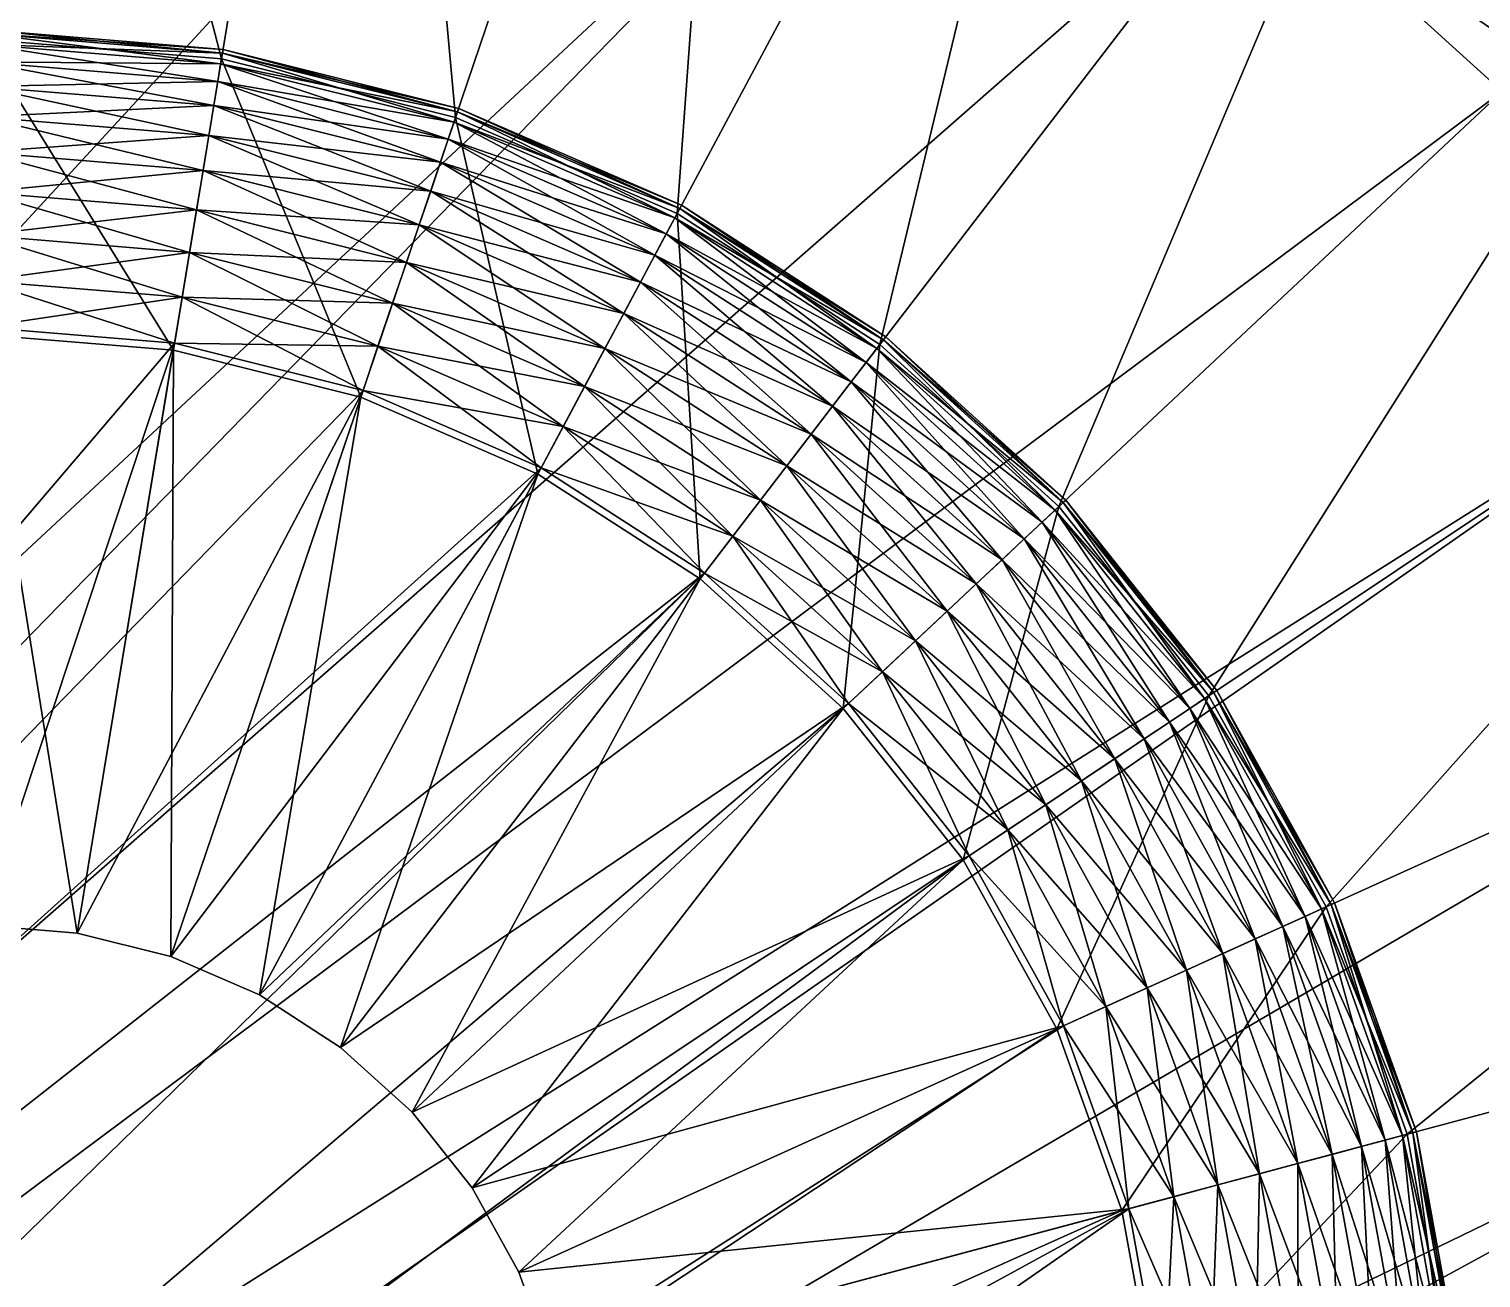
# Model space of a CAD drawing. Header units: millimetres. Extents: x 19.3 to 105.6, y 153.8 to 217.3.
# Drawn here: x 98.153 to 102.025, y 211.577 to 214.906 of the extents above; entities that cross this region are included whole.
import ezdxf

# ---------------------------------------------------------------- set-up
doc = ezdxf.new("R2010")
doc.units = ezdxf.units.MM
doc.layers.get('0').update_dxf_attribs({"color": 132, "linetype": 'CONTINUOUS'})

msp = doc.modelspace()

# ---------------------------------------------------------------- linework, layer by layer
at = {"invisible_edges": 16}
for points in [[(99.0597, 217.2073, 2.3749), (98.6665, 214.8265, 2.3749), (98.025, 217.2922, 2.3749)], [(98.025, 217.2922, 2.3749), (98.6665, 214.8265, 2.3749), (98.025, 214.8792, 2.3749)], [(99.0597, 217.2073, 2.3749), (99.2909, 214.6701, 2.3749), (98.6665, 214.8265, 2.3749)], [(100.0668, 216.9549, 2.3749), (99.2909, 214.6701, 2.3749), (99.0597, 217.2073, 2.3749)], [(100.0668, 216.9549, 2.3749), (99.8814, 214.414, 2.3749), (99.2909, 214.6701, 2.3749)], [(101.0192, 216.5419, 2.3749), (99.8814, 214.414, 2.3749), (100.0668, 216.9549, 2.3749)], [(101.0192, 216.5419, 2.3749), (100.4224, 214.0651, 2.3749), (99.8814, 214.414, 2.3749)], [(101.8917, 215.9792, 2.3749), (100.4224, 214.0651, 2.3749), (101.0192, 216.5419, 2.3749)], [(98.025, 216.4984, 21.4312), (92.0501, 208.5658, 21.4312), (98.9304, 216.4241, 21.4312)], [(98.9304, 216.4241, 21.4312), (92.0501, 208.5658, 21.4312), (92.483, 208.2455, 21.4312)], [(98.9304, 216.4241, 21.4312), (92.483, 208.2455, 21.4312), (99.8116, 216.2034, 21.4312)], [(99.8116, 216.2034, 21.4312), (92.483, 208.2455, 21.4312), (100.645, 215.8419, 21.4312)], [(101.8917, 215.9792, 2.3749), (100.8992, 213.6327, 2.3749), (100.4224, 214.0651, 2.3749)], [(102.6608, 215.2818, 2.3749), (100.8992, 213.6327, 2.3749), (101.8917, 215.9792, 2.3749)], [(100.645, 215.8419, 21.4312), (92.483, 208.2455, 21.4312), (92.8556, 207.8568, 21.4312)], [(100.645, 215.8419, 21.4312), (92.8556, 207.8568, 21.4312), (101.4083, 215.3495, 21.4312)], [(101.4083, 215.3495, 21.4312), (102.1719, 214.8242, 21.4215), (101.484, 215.448, 21.4215)], [(101.484, 215.448, 21.4215), (102.1719, 214.8242, 21.4215), (102.2604, 214.907, 21.3924)], [(92.8556, 207.8568, 21.4312), (102.0813, 214.7393, 21.4312), (101.4083, 215.3495, 21.4312)], [(101.4083, 215.3495, 21.4312), (102.0813, 214.7393, 21.4312), (102.1719, 214.8242, 21.4215)], [(102.6608, 215.2818, 2.3749), (101.2992, 213.1284, 2.3749), (100.8992, 213.6327, 2.3749)], [(103.3059, 214.4684, 2.3749), (101.2992, 213.1284, 2.3749), (102.6608, 215.2818, 2.3749)], [(98.025, 214.9045, 18.2499), (98.025, 214.9045, 5.5563), (98.6707, 214.8516, 5.5563)], [(98.025, 214.9045, 18.2499), (98.6707, 214.8516, 5.5563), (98.6707, 214.8516, 18.2499)], [(98.025, 214.8948, 5.4321), (98.6707, 214.8516, 5.5563), (98.025, 214.9045, 5.5563)], [(98.025, 214.9045, 18.2499), (98.6707, 214.8516, 18.2499), (98.6691, 214.8419, 18.3741)], [(98.025, 214.9045, 18.2499), (98.6691, 214.8419, 18.3741), (98.025, 214.8948, 18.3741)], [(98.025, 214.8657, 5.311), (98.6691, 214.8419, 5.4321), (98.025, 214.8948, 5.4321)], [(98.025, 214.8948, 5.4321), (98.6691, 214.8419, 5.4321), (98.6707, 214.8516, 5.5563)], [(98.025, 214.8948, 18.3741), (98.6691, 214.8419, 18.3741), (98.6643, 214.8133, 18.4952)], [(98.025, 214.8948, 18.3741), (98.6643, 214.8133, 18.4952), (98.025, 214.8657, 18.4952)], [(98.6665, 214.8265, 2.3749), (98.6665, 214.8265, 0.7874), (98.025, 214.8792, 0.7874)], [(98.6665, 214.8265, 2.3749), (98.025, 214.8792, 0.7874), (98.025, 214.8792, 2.3749)], [(98.6665, 214.8265, 0.7874), (98.5382, 214.0497), (98.025, 214.8792, 0.7874)], [(98.025, 214.8792, 0.7874), (98.5382, 214.0497), (98.025, 214.0918)], [(98.025, 214.818, 5.1959), (98.6643, 214.8133, 5.311), (98.025, 214.8657, 5.311)], [(98.025, 214.8657, 5.311), (98.6643, 214.8133, 5.311), (98.6691, 214.8419, 5.4321)], [(98.025, 214.8657, 18.4952), (98.6643, 214.8133, 18.4952), (98.6566, 214.7662, 18.6103)], [(98.025, 214.8657, 18.4952), (98.6566, 214.7662, 18.6103), (98.025, 214.818, 18.6103)], [(98.6643, 214.8133, 5.311), (99.2959, 214.6849, 5.4321), (98.6691, 214.8419, 5.4321)], [(98.6691, 214.8419, 18.3741), (99.2866, 214.6573, 18.4952), (98.6643, 214.8133, 18.4952)], [(98.6691, 214.8419, 5.4321), (99.2991, 214.6941, 5.5563), (98.6707, 214.8516, 5.5563)], [(98.6707, 214.8516, 18.2499), (99.2959, 214.6849, 18.3741), (98.6691, 214.8419, 18.3741)], [(98.6691, 214.8419, 5.4321), (99.2959, 214.6849, 5.4321), (99.2991, 214.6941, 5.5563)], [(98.6691, 214.8419, 18.3741), (99.2959, 214.6849, 18.3741), (99.2866, 214.6573, 18.4952)], [(98.6707, 214.8516, 18.2499), (98.6707, 214.8516, 5.5563), (99.2991, 214.6941, 5.5563)], [(98.6707, 214.8516, 18.2499), (99.2991, 214.6941, 5.5563), (99.2991, 214.6941, 18.2499)], [(98.6707, 214.8516, 18.2499), (99.2991, 214.6941, 18.2499), (99.2959, 214.6849, 18.3741)], [(98.025, 214.753, 5.0897), (98.6566, 214.7662, 5.1959), (98.025, 214.818, 5.1959)], [(98.025, 214.818, 5.1959), (98.6566, 214.7662, 5.1959), (98.6643, 214.8133, 5.311)], [(98.025, 214.818, 18.6103), (98.6566, 214.7662, 18.6103), (98.646, 214.702, 18.7165)], [(98.025, 214.818, 18.6103), (98.646, 214.702, 18.7165), (98.025, 214.753, 18.7165)], [(98.6665, 214.8265, 0.7874), (99.0377, 213.9245), (98.5382, 214.0497)], [(98.6566, 214.7662, 5.1959), (99.2866, 214.6573, 5.311), (98.6643, 214.8133, 5.311)], [(98.6643, 214.8133, 18.4952), (99.2713, 214.6122, 18.6103), (98.6566, 214.7662, 18.6103)], [(98.6643, 214.8133, 5.311), (99.2866, 214.6573, 5.311), (99.2959, 214.6849, 5.4321)], [(98.6643, 214.8133, 18.4952), (99.2866, 214.6573, 18.4952), (99.2713, 214.6122, 18.6103)], [(99.2909, 214.6701, 2.3749), (99.2909, 214.6701, 0.7874), (98.6665, 214.8265, 0.7874)], [(99.2909, 214.6701, 2.3749), (98.6665, 214.8265, 0.7874), (98.6665, 214.8265, 2.3749)], [(99.2909, 214.6701, 0.7874), (99.0377, 213.9245), (98.6665, 214.8265, 0.7874)], [(98.025, 214.753, 5.0897), (98.646, 214.702, 5.0897), (98.6566, 214.7662, 5.1959)], [(98.646, 214.702, 5.0897), (99.2713, 214.6122, 5.1959), (98.6566, 214.7662, 5.1959)], [(98.6566, 214.7662, 18.6103), (99.2503, 214.5506, 18.7165), (98.646, 214.702, 18.7165)], [(98.6566, 214.7662, 5.1959), (99.2713, 214.6122, 5.1959), (99.2866, 214.6573, 5.311)], [(98.6566, 214.7662, 18.6103), (99.2713, 214.6122, 18.6103), (99.2503, 214.5506, 18.7165)], [(92.8556, 207.8568, 21.4312), (102.6458, 214.0276, 21.4312), (102.0813, 214.7393, 21.4312)], [(98.025, 214.6721, 4.995), (98.646, 214.702, 5.0897), (98.025, 214.753, 5.0897)], [(98.025, 214.753, 18.7165), (98.646, 214.702, 18.7165), (98.6328, 214.6222, 18.8112)], [(98.025, 214.753, 18.7165), (98.6328, 214.6222, 18.8112), (98.025, 214.6721, 18.8112)], [(98.025, 214.6721, 4.995), (98.6328, 214.6222, 4.995), (98.646, 214.702, 5.0897)], [(98.6328, 214.6222, 4.995), (99.2503, 214.5506, 5.0897), (98.646, 214.702, 5.0897)], [(98.646, 214.702, 18.7165), (99.2243, 214.474, 18.8112), (98.6328, 214.6222, 18.8112)], [(98.646, 214.702, 5.0897), (99.2503, 214.5506, 5.0897), (99.2713, 214.6122, 5.1959)], [(98.646, 214.702, 18.7165), (99.2503, 214.5506, 18.7165), (99.2243, 214.474, 18.8112)], [(99.2866, 214.6573, 5.311), (99.8888, 214.4278, 5.4321), (99.2959, 214.6849, 5.4321)], [(99.2959, 214.6849, 18.3741), (99.8751, 214.4021, 18.4952), (99.2866, 214.6573, 18.4952)], [(99.2959, 214.6849, 5.4321), (99.8934, 214.4364, 5.5563), (99.2991, 214.6941, 5.5563)], [(99.2991, 214.6941, 18.2499), (99.8888, 214.4278, 18.3741), (99.2959, 214.6849, 18.3741)], [(99.2959, 214.6849, 5.4321), (99.8888, 214.4278, 5.4321), (99.8934, 214.4364, 5.5563)], [(99.2959, 214.6849, 18.3741), (99.8888, 214.4278, 18.3741), (99.8751, 214.4021, 18.4952)], [(99.2991, 214.6941, 18.2499), (99.2991, 214.6941, 5.5563), (99.8934, 214.4364, 5.5563)], [(99.2991, 214.6941, 18.2499), (99.8934, 214.4364, 5.5563), (99.8934, 214.4364, 18.2499)], [(99.2991, 214.6941, 18.2499), (99.8934, 214.4364, 18.2499), (99.8888, 214.4278, 18.3741)], [(98.025, 214.5774, 4.9141), (98.6328, 214.6222, 4.995), (98.025, 214.6721, 4.995)], [(98.025, 214.6721, 18.8112), (98.6328, 214.6222, 18.8112), (98.6174, 214.5288, 18.8921)], [(98.025, 214.6721, 18.8112), (98.6174, 214.5288, 18.8921), (98.025, 214.5774, 18.8921)], [(99.2909, 214.6701, 0.7874), (99.5101, 213.7196), (99.0377, 213.9245)], [(99.2713, 214.6122, 5.1959), (99.8751, 214.4021, 5.311), (99.2866, 214.6573, 5.311)], [(99.2866, 214.6573, 18.4952), (99.8526, 214.3601, 18.6103), (99.2713, 214.6122, 18.6103)], [(99.2866, 214.6573, 5.311), (99.8751, 214.4021, 5.311), (99.8888, 214.4278, 5.4321)], [(99.2866, 214.6573, 18.4952), (99.8751, 214.4021, 18.4952), (99.8526, 214.3601, 18.6103)], [(99.8814, 214.414, 2.3749), (99.8814, 214.414, 0.7874), (99.2909, 214.6701, 0.7874)], [(99.8814, 214.414, 2.3749), (99.2909, 214.6701, 0.7874), (99.2909, 214.6701, 2.3749)], [(99.8814, 214.414, 0.7874), (99.5101, 213.7196), (99.2909, 214.6701, 0.7874)], [(98.025, 214.5774, 4.9141), (98.6174, 214.5288, 4.9141), (98.6328, 214.6222, 4.995)], [(98.6174, 214.5288, 4.9141), (99.2243, 214.474, 4.995), (98.6328, 214.6222, 4.995)], [(98.6328, 214.6222, 18.8112), (99.1939, 214.3843, 18.8921), (98.6174, 214.5288, 18.8921)], [(98.6328, 214.6222, 4.995), (99.2243, 214.474, 4.995), (99.2503, 214.5506, 5.0897)], [(98.6328, 214.6222, 18.8112), (99.2243, 214.474, 18.8112), (99.1939, 214.3843, 18.8921)], [(99.2503, 214.5506, 5.0897), (99.8526, 214.3601, 5.1959), (99.2713, 214.6122, 5.1959)], [(99.2713, 214.6122, 18.6103), (99.8219, 214.3027, 18.7165), (99.2503, 214.5506, 18.7165)], [(99.2713, 214.6122, 5.1959), (99.8526, 214.3601, 5.1959), (99.8751, 214.4021, 5.311)], [(99.2713, 214.6122, 18.6103), (99.8526, 214.3601, 18.6103), (99.8219, 214.3027, 18.7165)], [(98.025, 214.4712, 4.849), (98.6174, 214.5288, 4.9141), (98.025, 214.5774, 4.9141)], [(98.025, 214.5774, 18.8921), (98.6174, 214.5288, 18.8921), (98.6001, 214.424, 18.9571)], [(98.025, 214.5774, 18.8921), (98.6001, 214.424, 18.9571), (98.025, 214.4712, 18.9571)], [(98.025, 214.4712, 4.849), (98.6001, 214.424, 4.849), (98.6174, 214.5288, 4.9141)], [(98.6001, 214.424, 4.849), (99.1939, 214.3843, 4.9141), (98.6174, 214.5288, 4.9141)], [(98.6174, 214.5288, 18.8921), (99.1597, 214.2838, 18.9571), (98.6001, 214.424, 18.9571)], [(98.6174, 214.5288, 4.9141), (99.1939, 214.3843, 4.9141), (99.2243, 214.474, 4.995)], [(98.6174, 214.5288, 18.8921), (99.1939, 214.3843, 18.8921), (99.1597, 214.2838, 18.9571)], [(99.2243, 214.474, 4.995), (99.8219, 214.3027, 5.0897), (99.2503, 214.5506, 5.0897)], [(99.2503, 214.5506, 18.7165), (99.7838, 214.2314, 18.8112), (99.2243, 214.474, 18.8112)], [(99.2503, 214.5506, 5.0897), (99.8219, 214.3027, 5.0897), (99.8526, 214.3601, 5.1959)], [(99.2503, 214.5506, 18.7165), (99.8219, 214.3027, 18.7165), (99.7838, 214.2314, 18.8112)], [(98.025, 214.3561, 4.8013), (98.6001, 214.424, 4.849), (98.025, 214.4712, 4.849)], [(98.025, 214.4712, 18.9571), (98.6001, 214.424, 18.9571), (98.5813, 214.3105, 19.0048)], [(98.025, 214.4712, 18.9571), (98.5813, 214.3105, 19.0048), (98.025, 214.3561, 19.0048)], [(99.1939, 214.3843, 4.9141), (99.7838, 214.2314, 4.995), (99.2243, 214.474, 4.995)], [(99.2243, 214.474, 18.8112), (99.7391, 214.1479, 18.8921), (99.1939, 214.3843, 18.8921)], [(99.2243, 214.474, 4.995), (99.7838, 214.2314, 4.995), (99.8219, 214.3027, 5.0897)], [(99.2243, 214.474, 18.8112), (99.7838, 214.2314, 18.8112), (99.7391, 214.1479, 18.8921)], [(103.3059, 214.4684, 2.3749), (101.6117, 212.5657, 2.3749), (101.2992, 213.1284, 2.3749)], [(103.8099, 213.5608, 2.3749), (101.6117, 212.5657, 2.3749), (103.3059, 214.4684, 2.3749)], [(98.025, 214.3561, 4.8013), (98.5813, 214.3105, 4.8013), (98.6001, 214.424, 4.849)], [(98.5813, 214.3105, 4.8013), (99.1597, 214.2838, 4.849), (98.6001, 214.424, 4.849)], [(98.6001, 214.424, 18.9571), (99.1227, 214.1748, 19.0048), (98.5813, 214.3105, 19.0048)], [(98.6001, 214.424, 4.849), (99.1597, 214.2838, 4.849), (99.1939, 214.3843, 4.9141)], [(98.6001, 214.424, 18.9571), (99.1597, 214.2838, 18.9571), (99.1227, 214.1748, 19.0048)], [(99.8814, 214.414, 0.7874), (99.9429, 213.4405), (99.5101, 213.7196)], [(99.8751, 214.4021, 5.311), (100.4319, 214.0775, 5.4321), (99.8888, 214.4278, 5.4321)], [(99.8888, 214.4278, 18.3741), (100.4142, 214.0544, 18.4952), (99.8751, 214.4021, 18.4952)], [(100.4224, 214.0651, 2.3749), (100.4224, 214.0651, 0.7874), (99.8814, 214.414, 0.7874)], [(100.4224, 214.0651, 2.3749), (99.8814, 214.414, 0.7874), (99.8814, 214.414, 2.3749)], [(100.4224, 214.0651, 0.7874), (99.9429, 213.4405), (99.8814, 214.414, 0.7874)], [(99.8888, 214.4278, 5.4321), (100.4378, 214.0853, 5.5563), (99.8934, 214.4364, 5.5563)], [(99.8934, 214.4364, 18.2499), (100.4319, 214.0775, 18.3741), (99.8888, 214.4278, 18.3741)], [(99.8888, 214.4278, 5.4321), (100.4319, 214.0775, 5.4321), (100.4378, 214.0853, 5.5563)], [(99.8888, 214.4278, 18.3741), (100.4319, 214.0775, 18.3741), (100.4142, 214.0544, 18.4952)], [(99.8934, 214.4364, 18.2499), (99.8934, 214.4364, 5.5563), (100.4378, 214.0853, 5.5563)], [(99.8934, 214.4364, 18.2499), (100.4378, 214.0853, 5.5563), (100.4378, 214.0853, 18.2499)], [(99.8934, 214.4364, 18.2499), (100.4378, 214.0853, 18.2499), (100.4319, 214.0775, 18.3741)], [(99.1597, 214.2838, 4.849), (99.7391, 214.1479, 4.9141), (99.1939, 214.3843, 4.9141)], [(99.1939, 214.3843, 18.8921), (99.689, 214.0542, 18.9571), (99.1597, 214.2838, 18.9571)], [(99.1939, 214.3843, 4.9141), (99.7391, 214.1479, 4.9141), (99.7838, 214.2314, 4.995)], [(99.1939, 214.3843, 18.8921), (99.7391, 214.1479, 18.8921), (99.689, 214.0542, 18.9571)], [(99.8526, 214.3601, 5.1959), (100.4142, 214.0544, 5.311), (99.8751, 214.4021, 5.311)], [(99.8751, 214.4021, 18.4952), (100.3851, 214.0166, 18.6103), (99.8526, 214.3601, 18.6103)], [(99.8751, 214.4021, 5.311), (100.4142, 214.0544, 5.311), (100.4319, 214.0775, 5.4321)], [(99.8751, 214.4021, 18.4952), (100.4142, 214.0544, 18.4952), (100.3851, 214.0166, 18.6103)], [(98.025, 214.235, 4.7723), (98.5813, 214.3105, 4.8013), (98.025, 214.3561, 4.8013)], [(98.025, 214.3561, 19.0048), (98.5813, 214.3105, 19.0048), (98.5616, 214.191, 19.0339)], [(98.025, 214.3561, 19.0048), (98.5616, 214.191, 19.0339), (98.025, 214.235, 19.0339)], [(99.8219, 214.3027, 5.0897), (100.3851, 214.0166, 5.1959), (99.8526, 214.3601, 5.1959)], [(99.8526, 214.3601, 18.6103), (100.3455, 213.965, 18.7165), (99.8219, 214.3027, 18.7165)], [(99.8526, 214.3601, 5.1959), (100.3851, 214.0166, 5.1959), (100.4142, 214.0544, 5.311)], [(99.8526, 214.3601, 18.6103), (100.3851, 214.0166, 18.6103), (100.3455, 213.965, 18.7165)], [(98.025, 214.235, 4.7723), (98.5616, 214.191, 4.7723), (98.5813, 214.3105, 4.8013)], [(98.5616, 214.191, 4.7723), (99.1227, 214.1748, 4.8013), (98.5813, 214.3105, 4.8013)], [(98.5813, 214.3105, 19.0048), (99.0838, 214.0601, 19.0339), (98.5616, 214.191, 19.0339)], [(98.5813, 214.3105, 4.8013), (99.1227, 214.1748, 4.8013), (99.1597, 214.2838, 4.849)], [(98.5813, 214.3105, 19.0048), (99.1227, 214.1748, 19.0048), (99.0838, 214.0601, 19.0339)], [(99.7838, 214.2314, 4.995), (100.3455, 213.965, 5.0897), (99.8219, 214.3027, 5.0897)], [(99.8219, 214.3027, 18.7165), (100.2962, 213.9008, 18.8112), (99.7838, 214.2314, 18.8112)], [(99.8219, 214.3027, 5.0897), (100.3455, 213.965, 5.0897), (100.3851, 214.0166, 5.1959)], [(99.8219, 214.3027, 18.7165), (100.3455, 213.965, 18.7165), (100.2962, 213.9008, 18.8112)], [(99.1227, 214.1748, 4.8013), (99.689, 214.0542, 4.849), (99.1597, 214.2838, 4.849)], [(99.1597, 214.2838, 18.9571), (99.6348, 213.9527, 19.0048), (99.1227, 214.1748, 19.0048)], [(99.1597, 214.2838, 4.849), (99.689, 214.0542, 4.849), (99.7391, 214.1479, 4.9141)], [(99.1597, 214.2838, 18.9571), (99.689, 214.0542, 18.9571), (99.6348, 213.9527, 19.0048)], [(98.025, 214.1108, 4.7625), (98.5616, 214.191, 4.7723), (98.025, 214.235, 4.7723)], [(98.025, 214.235, 19.0339), (98.5616, 214.191, 19.0339), (98.5413, 214.0685, 19.0436)], [(98.025, 214.235, 19.0339), (98.5413, 214.0685, 19.0436), (98.025, 214.1108, 19.0436)], [(99.7391, 214.1479, 4.9141), (100.2962, 213.9008, 4.995), (99.7838, 214.2314, 4.995)], [(99.7838, 214.2314, 18.8112), (100.2386, 213.8257, 18.8921), (99.7391, 214.1479, 18.8921)], [(99.7838, 214.2314, 4.995), (100.2962, 213.9008, 4.995), (100.3455, 213.965, 5.0897)], [(99.7838, 214.2314, 18.8112), (100.2962, 213.9008, 18.8112), (100.2386, 213.8257, 18.8921)], [(98.025, 214.1108, 4.7625), (98.5413, 214.0685, 4.7625), (98.5616, 214.191, 4.7723)], [(98.5413, 214.0685, 4.7625), (99.0838, 214.0601, 4.7723), (98.5616, 214.191, 4.7723)], [(98.5616, 214.191, 19.0339), (99.0439, 213.9425, 19.0436), (98.5413, 214.0685, 19.0436)], [(98.5616, 214.191, 4.7723), (99.0838, 214.0601, 4.7723), (99.1227, 214.1748, 4.8013)], [(98.5616, 214.191, 19.0339), (99.0838, 214.0601, 19.0339), (99.0439, 213.9425, 19.0436)], [(99.0838, 214.0601, 4.7723), (99.6348, 213.9527, 4.8013), (99.1227, 214.1748, 4.8013)], [(99.1227, 214.1748, 19.0048), (99.5777, 213.8459, 19.0339), (99.0838, 214.0601, 19.0339)], [(99.1227, 214.1748, 4.8013), (99.6348, 213.9527, 4.8013), (99.689, 214.0542, 4.849)], [(99.1227, 214.1748, 19.0048), (99.6348, 213.9527, 19.0048), (99.5777, 213.8459, 19.0339)], [(99.689, 214.0542, 4.849), (100.2386, 213.8257, 4.9141), (99.7391, 214.1479, 4.9141)], [(99.7391, 214.1479, 18.8921), (100.1739, 213.7415, 18.9571), (99.689, 214.0542, 18.9571)], [(99.7391, 214.1479, 4.9141), (100.2386, 213.8257, 4.9141), (100.2962, 213.9008, 4.995)], [(99.7391, 214.1479, 18.8921), (100.2386, 213.8257, 18.8921), (100.1739, 213.7415, 18.9571)], [(94.0957, 208.858, 19.0436), (98.025, 214.1108, 19.0436), (98.5413, 214.0685, 19.0436)], [(98.025, 214.1108, 4.7625), (98.025, 212.517, 4.7625), (98.5413, 214.0685, 4.7625)], [(98.5413, 214.0685, 19.0436), (99.0439, 213.9425, 19.0436), (94.0957, 208.858, 19.0436)], [(98.025, 212.517), (98.025, 214.0918), (98.2816, 212.4959)], [(98.2816, 212.4959), (98.025, 214.0918), (98.5382, 214.0497)], [(98.5413, 214.0685, 4.7625), (98.025, 212.517, 4.7625), (98.2816, 212.4959, 4.7625)], [(98.5413, 214.0685, 4.7625), (98.2816, 212.4959, 4.7625), (99.0439, 213.9425, 4.7625)], [(98.5413, 214.0685, 4.7625), (99.0439, 213.9425, 4.7625), (99.0838, 214.0601, 4.7723)], [(99.0439, 213.9425, 4.7625), (99.5777, 213.8459, 4.7723), (99.0838, 214.0601, 4.7723)], [(99.0838, 214.0601, 19.0339), (99.5191, 213.7364, 19.0436), (99.0439, 213.9425, 19.0436)], [(99.0838, 214.0601, 4.7723), (99.5777, 213.8459, 4.7723), (99.6348, 213.9527, 4.8013)], [(99.0838, 214.0601, 19.0339), (99.5777, 213.8459, 19.0339), (99.5191, 213.7364, 19.0436)], [(100.4224, 214.0651, 0.7874), (100.3243, 213.0946), (99.9429, 213.4405)], [(100.8992, 213.6327, 0.7874), (100.3243, 213.0946), (100.4224, 214.0651, 0.7874)], [(100.4142, 214.0544, 5.311), (100.9106, 213.6434, 5.4321), (100.4319, 214.0775, 5.4321)], [(100.4319, 214.0775, 18.3741), (100.8894, 213.6235, 18.4952), (100.4142, 214.0544, 18.4952)], [(100.8992, 213.6327, 2.3749), (100.8992, 213.6327, 0.7874), (100.4224, 214.0651, 0.7874)], [(100.8992, 213.6327, 2.3749), (100.4224, 214.0651, 0.7874), (100.4224, 214.0651, 2.3749)], [(100.4319, 214.0775, 5.4321), (100.9177, 213.6501, 5.5563), (100.4378, 214.0853, 5.5563)], [(100.4378, 214.0853, 18.2499), (100.9106, 213.6434, 18.3741), (100.4319, 214.0775, 18.3741)], [(100.4319, 214.0775, 5.4321), (100.9106, 213.6434, 5.4321), (100.9177, 213.6501, 5.5563)], [(100.4319, 214.0775, 18.3741), (100.9106, 213.6434, 18.3741), (100.8894, 213.6235, 18.4952)], [(100.4378, 214.0853, 18.2499), (100.4378, 214.0853, 5.5563), (100.9177, 213.6501, 5.5563)], [(100.4378, 214.0853, 18.2499), (100.9177, 213.6501, 5.5563), (100.9177, 213.6501, 18.2499)], [(100.4378, 214.0853, 18.2499), (100.9177, 213.6501, 18.2499), (100.9106, 213.6434, 18.3741)], [(93.1572, 207.4106, 21.4312), (102.6458, 214.0276, 21.4312), (92.8556, 207.8568, 21.4312)], [(93.1572, 207.4106, 21.4312), (103.0868, 213.2335, 21.4312), (102.6458, 214.0276, 21.4312)], [(98.2816, 212.4959), (98.5382, 214.0497), (98.5314, 212.4333)], [(98.5314, 212.4333), (98.5382, 214.0497), (99.0377, 213.9245)], [(99.6348, 213.9527, 4.8013), (100.1739, 213.7415, 4.849), (99.689, 214.0542, 4.849)], [(99.689, 214.0542, 18.9571), (100.1038, 213.6502, 19.0048), (99.6348, 213.9527, 19.0048)], [(99.689, 214.0542, 4.849), (100.1739, 213.7415, 4.849), (100.2386, 213.8257, 4.9141)], [(99.689, 214.0542, 18.9571), (100.1739, 213.7415, 18.9571), (100.1038, 213.6502, 19.0048)], [(100.3851, 214.0166, 5.1959), (100.8894, 213.6235, 5.311), (100.4142, 214.0544, 5.311)], [(100.4142, 214.0544, 18.4952), (100.8546, 213.5909, 18.6103), (100.3851, 214.0166, 18.6103)], [(100.4142, 214.0544, 5.311), (100.8894, 213.6235, 5.311), (100.9106, 213.6434, 5.4321)], [(100.4142, 214.0544, 18.4952), (100.8894, 213.6235, 18.4952), (100.8546, 213.5909, 18.6103)], [(100.3455, 213.965, 5.0897), (100.8546, 213.5909, 5.1959), (100.3851, 214.0166, 5.1959)], [(100.3851, 214.0166, 18.6103), (100.8071, 213.5465, 18.7165), (100.3455, 213.965, 18.7165)], [(100.3851, 214.0166, 5.1959), (100.8546, 213.5909, 5.1959), (100.8894, 213.6235, 5.311)], [(100.3851, 214.0166, 18.6103), (100.8546, 213.5909, 18.6103), (100.8071, 213.5465, 18.7165)], [(99.5777, 213.8459, 4.7723), (100.1038, 213.6502, 4.8013), (99.6348, 213.9527, 4.8013)], [(99.6348, 213.9527, 19.0048), (100.0301, 213.5541, 19.0339), (99.5777, 213.8459, 19.0339)], [(99.6348, 213.9527, 4.8013), (100.1038, 213.6502, 4.8013), (100.1739, 213.7415, 4.849)], [(99.6348, 213.9527, 19.0048), (100.1038, 213.6502, 19.0048), (100.0301, 213.5541, 19.0339)], [(100.2962, 213.9008, 4.995), (100.8071, 213.5465, 5.0897), (100.3455, 213.965, 5.0897)], [(100.3455, 213.965, 18.7165), (100.748, 213.4912, 18.8112), (100.2962, 213.9008, 18.8112)], [(100.3455, 213.965, 5.0897), (100.8071, 213.5465, 5.0897), (100.8546, 213.5909, 5.1959)], [(100.3455, 213.965, 18.7165), (100.8071, 213.5465, 18.7165), (100.748, 213.4912, 18.8112)], [(94.0957, 208.858, 19.0436), (99.0439, 213.9425, 19.0436), (99.5191, 213.7364, 19.0436)], [(99.0439, 213.9425, 4.7625), (98.2816, 212.4959, 4.7625), (98.5314, 212.4333, 4.7625)], [(99.0439, 213.9425, 4.7625), (98.5314, 212.4333, 4.7625), (99.5191, 213.7364, 4.7625)], [(98.5314, 212.4333), (99.0377, 213.9245), (98.7676, 212.3309)], [(98.7676, 212.3309), (99.0377, 213.9245), (99.5101, 213.7196)], [(99.0439, 213.9425, 4.7625), (99.5191, 213.7364, 4.7625), (99.5777, 213.8459, 4.7723)], [(100.2386, 213.8257, 4.9141), (100.748, 213.4912, 4.995), (100.2962, 213.9008, 4.995)], [(100.2962, 213.9008, 18.8112), (100.6789, 213.4265, 18.8921), (100.2386, 213.8257, 18.8921)], [(100.2962, 213.9008, 4.995), (100.748, 213.4912, 4.995), (100.8071, 213.5465, 5.0897)], [(100.2962, 213.9008, 18.8112), (100.748, 213.4912, 18.8112), (100.6789, 213.4265, 18.8921)], [(99.5191, 213.7364, 4.7625), (100.0301, 213.5541, 4.7723), (99.5777, 213.8459, 4.7723)], [(99.5777, 213.8459, 19.0339), (99.9545, 213.4556, 19.0436), (99.5191, 213.7364, 19.0436)], [(99.5777, 213.8459, 4.7723), (100.0301, 213.5541, 4.7723), (100.1038, 213.6502, 4.8013)], [(99.5777, 213.8459, 19.0339), (100.0301, 213.5541, 19.0339), (99.9545, 213.4556, 19.0436)], [(100.1739, 213.7415, 4.849), (100.6789, 213.4265, 4.9141), (100.2386, 213.8257, 4.9141)], [(100.2386, 213.8257, 18.8921), (100.6013, 213.3539, 18.9571), (100.1739, 213.7415, 18.9571)], [(100.2386, 213.8257, 4.9141), (100.6789, 213.4265, 4.9141), (100.748, 213.4912, 4.995)], [(100.2386, 213.8257, 18.8921), (100.6789, 213.4265, 18.8921), (100.6013, 213.3539, 18.9571)], [(94.0957, 208.858, 19.0436), (99.5191, 213.7364, 19.0436), (99.9545, 213.4556, 19.0436)], [(99.5191, 213.7364, 4.7625), (98.5314, 212.4333, 4.7625), (98.7676, 212.3309, 4.7625)], [(99.5191, 213.7364, 4.7625), (98.7676, 212.3309, 4.7625), (99.9545, 213.4556, 4.7625)], [(98.7676, 212.3309), (99.5101, 213.7196), (98.9839, 212.1913)], [(98.9839, 212.1913), (99.5101, 213.7196), (99.9429, 213.4405)], [(99.5191, 213.7364, 4.7625), (99.9545, 213.4556, 4.7625), (100.0301, 213.5541, 4.7723)], [(100.1038, 213.6502, 4.8013), (100.6013, 213.3539, 4.849), (100.1739, 213.7415, 4.849)], [(100.1739, 213.7415, 18.9571), (100.5173, 213.2753, 19.0048), (100.1038, 213.6502, 19.0048)], [(100.1739, 213.7415, 4.849), (100.6013, 213.3539, 4.849), (100.6789, 213.4265, 4.9141)], [(100.1739, 213.7415, 18.9571), (100.6013, 213.3539, 18.9571), (100.5173, 213.2753, 19.0048)], [(100.0301, 213.5541, 4.7723), (100.5173, 213.2753, 4.8013), (100.1038, 213.6502, 4.8013)], [(100.1038, 213.6502, 19.0048), (100.4289, 213.1925, 19.0339), (100.0301, 213.5541, 19.0339)], [(100.1038, 213.6502, 4.8013), (100.5173, 213.2753, 4.8013), (100.6013, 213.3539, 4.849)], [(100.1038, 213.6502, 19.0048), (100.5173, 213.2753, 19.0048), (100.4289, 213.1925, 19.0339)], [(100.8894, 213.6235, 5.311), (101.3122, 213.1371, 5.4321), (100.9106, 213.6434, 5.4321)], [(100.9106, 213.6434, 18.3741), (101.288, 213.121, 18.4952), (100.8894, 213.6235, 18.4952)], [(100.9106, 213.6434, 5.4321), (101.3203, 213.1425, 5.5563), (100.9177, 213.6501, 5.5563)], [(100.9177, 213.6501, 18.2499), (101.3122, 213.1371, 18.3741), (100.9106, 213.6434, 18.3741)], [(100.9106, 213.6434, 5.4321), (101.3122, 213.1371, 5.4321), (101.3203, 213.1425, 5.5563)], [(100.9106, 213.6434, 18.3741), (101.3122, 213.1371, 18.3741), (101.288, 213.121, 18.4952)], [(100.9177, 213.6501, 18.2499), (100.9177, 213.6501, 5.5563), (101.3203, 213.1425, 5.5563)], [(100.9177, 213.6501, 18.2499), (101.3203, 213.1425, 5.5563), (101.3203, 213.1425, 18.2499)], [(100.9177, 213.6501, 18.2499), (101.3203, 213.1425, 18.2499), (101.3122, 213.1371, 18.3741)], [(100.8992, 213.6327, 0.7874), (100.6443, 212.6912), (100.3243, 213.0946)], [(101.2992, 213.1284, 0.7874), (100.6443, 212.6912), (100.8992, 213.6327, 0.7874)], [(100.8546, 213.5909, 5.1959), (101.288, 213.121, 5.311), (100.8894, 213.6235, 5.311)], [(100.8894, 213.6235, 18.4952), (101.2484, 213.0945, 18.6103), (100.8546, 213.5909, 18.6103)], [(100.8894, 213.6235, 5.311), (101.288, 213.121, 5.311), (101.3122, 213.1371, 5.4321)], [(100.8894, 213.6235, 18.4952), (101.288, 213.121, 18.4952), (101.2484, 213.0945, 18.6103)], [(101.2992, 213.1284, 2.3749), (101.2992, 213.1284, 0.7874), (100.8992, 213.6327, 0.7874)], [(101.2992, 213.1284, 2.3749), (100.8992, 213.6327, 0.7874), (100.8992, 213.6327, 2.3749)], [(100.8071, 213.5465, 5.0897), (101.2484, 213.0945, 5.1959), (100.8546, 213.5909, 5.1959)], [(100.8546, 213.5909, 18.6103), (101.1942, 213.0583, 18.7165), (100.8071, 213.5465, 18.7165)], [(100.8546, 213.5909, 5.1959), (101.2484, 213.0945, 5.1959), (101.288, 213.121, 5.311)], [(100.8546, 213.5909, 18.6103), (101.2484, 213.0945, 18.6103), (101.1942, 213.0583, 18.7165)], [(103.8099, 213.5608, 2.3749), (101.8283, 211.9596, 2.3749), (101.6117, 212.5657, 2.3749)], [(104.1593, 212.5832, 2.3749), (101.8283, 211.9596, 2.3749), (103.8099, 213.5608, 2.3749)], [(99.9545, 213.4556, 4.7625), (100.4289, 213.1925, 4.7723), (100.0301, 213.5541, 4.7723)], [(100.0301, 213.5541, 19.0339), (100.3382, 213.1076, 19.0436), (99.9545, 213.4556, 19.0436)], [(100.0301, 213.5541, 4.7723), (100.4289, 213.1925, 4.7723), (100.5173, 213.2753, 4.8013)], [(100.0301, 213.5541, 19.0339), (100.4289, 213.1925, 19.0339), (100.3382, 213.1076, 19.0436)], [(100.748, 213.4912, 4.995), (101.1942, 213.0583, 5.0897), (100.8071, 213.5465, 5.0897)], [(100.8071, 213.5465, 18.7165), (101.127, 213.0134, 18.8112), (100.748, 213.4912, 18.8112)], [(100.8071, 213.5465, 5.0897), (101.1942, 213.0583, 5.0897), (101.2484, 213.0945, 5.1959)], [(100.8071, 213.5465, 18.7165), (101.1942, 213.0583, 18.7165), (101.127, 213.0134, 18.8112)], [(100.6789, 213.4265, 4.9141), (101.127, 213.0134, 4.995), (100.748, 213.4912, 4.995)], [(100.748, 213.4912, 18.8112), (101.0482, 212.9608, 18.8921), (100.6789, 213.4265, 18.8921)], [(100.748, 213.4912, 4.995), (101.127, 213.0134, 4.995), (101.1942, 213.0583, 5.0897)], [(100.748, 213.4912, 18.8112), (101.127, 213.0134, 18.8112), (101.0482, 212.9608, 18.8921)], [(94.0957, 208.858, 19.0436), (99.9545, 213.4556, 19.0436), (94.5487, 208.1879, 19.0436)], [(94.5487, 208.1879, 19.0436), (99.9545, 213.4556, 19.0436), (100.3382, 213.1076, 19.0436)], [(99.9545, 213.4556, 4.7625), (98.7676, 212.3309, 4.7625), (98.9839, 212.1913, 4.7625)], [(99.9545, 213.4556, 4.7625), (98.9839, 212.1913, 4.7625), (100.3382, 213.1076, 4.7625)], [(98.9839, 212.1913), (99.9429, 213.4405), (99.1747, 212.0184)], [(99.1747, 212.0184), (99.9429, 213.4405), (100.3243, 213.0946)], [(99.9545, 213.4556, 4.7625), (100.3382, 213.1076, 4.7625), (100.4289, 213.1925, 4.7723)], [(100.6013, 213.3539, 4.849), (101.0482, 212.9608, 4.9141), (100.6789, 213.4265, 4.9141)], [(100.6789, 213.4265, 18.8921), (100.9599, 212.9019, 18.9571), (100.6013, 213.3539, 18.9571)], [(100.6789, 213.4265, 4.9141), (101.0482, 212.9608, 4.9141), (101.127, 213.0134, 4.995)], [(100.6789, 213.4265, 18.8921), (101.0482, 212.9608, 18.8921), (100.9599, 212.9019, 18.9571)], [(100.5173, 213.2753, 4.8013), (100.9599, 212.9019, 4.849), (100.6013, 213.3539, 4.849)], [(100.6013, 213.3539, 18.9571), (100.8642, 212.838, 19.0048), (100.5173, 213.2753, 19.0048)], [(100.6013, 213.3539, 4.849), (100.9599, 212.9019, 4.849), (101.0482, 212.9608, 4.9141)], [(100.6013, 213.3539, 18.9571), (100.9599, 212.9019, 18.9571), (100.8642, 212.838, 19.0048)], [(100.4289, 213.1925, 4.7723), (100.8642, 212.838, 4.8013), (100.5173, 213.2753, 4.8013)], [(100.5173, 213.2753, 19.0048), (100.7635, 212.7707, 19.0339), (100.4289, 213.1925, 19.0339)], [(100.5173, 213.2753, 4.8013), (100.8642, 212.838, 4.8013), (100.9599, 212.9019, 4.849)], [(100.5173, 213.2753, 19.0048), (100.8642, 212.838, 19.0048), (100.7635, 212.7707, 19.0339)], [(103.3925, 212.378, 21.4312), (103.0868, 213.2335, 21.4312), (93.1572, 207.4106, 21.4312)], [(100.3382, 213.1076, 4.7625), (100.7635, 212.7707, 4.7723), (100.4289, 213.1925, 4.7723)], [(100.4289, 213.1925, 19.0339), (100.6602, 212.7018, 19.0436), (100.3382, 213.1076, 19.0436)], [(100.4289, 213.1925, 4.7723), (100.7635, 212.7707, 4.7723), (100.8642, 212.838, 4.8013)], [(100.4289, 213.1925, 19.0339), (100.7635, 212.7707, 19.0339), (100.6602, 212.7018, 19.0436)], [(101.288, 213.121, 5.311), (101.6259, 212.5721, 5.4321), (101.3122, 213.1371, 5.4321)], [(101.3122, 213.1371, 18.3741), (101.5994, 212.5602, 18.4952), (101.288, 213.121, 18.4952)], [(101.3122, 213.1371, 5.4321), (101.6348, 212.5762, 5.5563), (101.3203, 213.1425, 5.5563)], [(101.3203, 213.1425, 18.2499), (101.6259, 212.5721, 18.3741), (101.3122, 213.1371, 18.3741)], [(101.3122, 213.1371, 5.4321), (101.6259, 212.5721, 5.4321), (101.6348, 212.5762, 5.5563)], [(101.3122, 213.1371, 18.3741), (101.6259, 212.5721, 18.3741), (101.5994, 212.5602, 18.4952)], [(101.3203, 213.1425, 18.2499), (101.3203, 213.1425, 5.5563), (101.6348, 212.5762, 5.5563)], [(101.3203, 213.1425, 18.2499), (101.6348, 212.5762, 5.5563), (101.6348, 212.5762, 18.2499)], [(101.3203, 213.1425, 18.2499), (101.6348, 212.5762, 18.2499), (101.6259, 212.5721, 18.3741)], [(100.3382, 213.1076, 19.0436), (100.6602, 212.7018, 19.0436), (94.5487, 208.1879, 19.0436)], [(100.3382, 213.1076, 4.7625), (98.9839, 212.1913, 4.7625), (99.1747, 212.0184, 4.7625)], [(100.3382, 213.1076, 4.7625), (99.1747, 212.0184, 4.7625), (100.6602, 212.7018, 4.7625)], [(99.1747, 212.0184), (100.3243, 213.0946), (99.3347, 211.8167)], [(99.3347, 211.8167), (100.3243, 213.0946), (100.6443, 212.6912)], [(100.3382, 213.1076, 4.7625), (100.6602, 212.7018, 4.7625), (100.7635, 212.7707, 4.7723)], [(101.2992, 213.1284, 0.7874), (100.8943, 212.241), (100.6443, 212.6912)], [(101.6117, 212.5657, 0.7874), (100.8943, 212.241), (101.2992, 213.1284, 0.7874)], [(101.1942, 213.0583, 5.0897), (101.556, 212.5405, 5.1959), (101.2484, 213.0945, 5.1959)], [(101.2484, 213.0945, 18.6103), (101.4967, 212.5137, 18.7165), (101.1942, 213.0583, 18.7165)], [(101.2484, 213.0945, 5.1959), (101.5994, 212.5602, 5.311), (101.288, 213.121, 5.311)], [(101.288, 213.121, 18.4952), (101.556, 212.5405, 18.6103), (101.2484, 213.0945, 18.6103)], [(101.2484, 213.0945, 5.1959), (101.556, 212.5405, 5.1959), (101.5994, 212.5602, 5.311)], [(101.2484, 213.0945, 18.6103), (101.556, 212.5405, 18.6103), (101.4967, 212.5137, 18.7165)], [(101.288, 213.121, 5.311), (101.5994, 212.5602, 5.311), (101.6259, 212.5721, 5.4321)], [(101.288, 213.121, 18.4952), (101.5994, 212.5602, 18.4952), (101.556, 212.5405, 18.6103)], [(101.6117, 212.5657, 2.3749), (101.6117, 212.5657, 0.7874), (101.2992, 213.1284, 0.7874)], [(101.6117, 212.5657, 2.3749), (101.2992, 213.1284, 0.7874), (101.2992, 213.1284, 2.3749)], [(101.127, 213.0134, 4.995), (101.4967, 212.5137, 5.0897), (101.1942, 213.0583, 5.0897)], [(101.1942, 213.0583, 18.7165), (101.423, 212.4803, 18.8112), (101.127, 213.0134, 18.8112)], [(101.1942, 213.0583, 5.0897), (101.4967, 212.5137, 5.0897), (101.556, 212.5405, 5.1959)], [(101.1942, 213.0583, 18.7165), (101.4967, 212.5137, 18.7165), (101.423, 212.4803, 18.8112)], [(101.0482, 212.9608, 4.9141), (101.423, 212.4803, 4.995), (101.127, 213.0134, 4.995)], [(101.127, 213.0134, 18.8112), (101.3367, 212.4413, 18.8921), (101.0482, 212.9608, 18.8921)], [(101.127, 213.0134, 4.995), (101.423, 212.4803, 4.995), (101.4967, 212.5137, 5.0897)], [(101.127, 213.0134, 18.8112), (101.423, 212.4803, 18.8112), (101.3367, 212.4413, 18.8921)], [(100.9599, 212.9019, 4.849), (101.3367, 212.4413, 4.9141), (101.0482, 212.9608, 4.9141)], [(101.0482, 212.9608, 18.8921), (101.24, 212.3975, 18.9571), (100.9599, 212.9019, 18.9571)], [(101.0482, 212.9608, 4.9141), (101.3367, 212.4413, 4.9141), (101.423, 212.4803, 4.995)], [(101.0482, 212.9608, 18.8921), (101.3367, 212.4413, 18.8921), (101.24, 212.3975, 18.9571)], [(100.8642, 212.838, 4.8013), (101.24, 212.3975, 4.849), (100.9599, 212.9019, 4.849)], [(100.9599, 212.9019, 18.9571), (101.1351, 212.35, 19.0048), (100.8642, 212.838, 19.0048)], [(100.9599, 212.9019, 4.849), (101.24, 212.3975, 4.849), (101.3367, 212.4413, 4.9141)], [(100.9599, 212.9019, 18.9571), (101.24, 212.3975, 18.9571), (101.1351, 212.35, 19.0048)], [(100.7635, 212.7707, 4.7723), (101.1351, 212.35, 4.8013), (100.8642, 212.838, 4.8013)], [(100.8642, 212.838, 19.0048), (101.0248, 212.3, 19.0339), (100.7635, 212.7707, 19.0339)], [(100.8642, 212.838, 4.8013), (101.1351, 212.35, 4.8013), (101.24, 212.3975, 4.849)], [(100.8642, 212.838, 19.0048), (101.1351, 212.35, 19.0048), (101.0248, 212.3, 19.0339)], [(100.6602, 212.7018, 4.7625), (101.0248, 212.3, 4.7723), (100.7635, 212.7707, 4.7723)], [(100.7635, 212.7707, 19.0339), (100.9117, 212.2488, 19.0436), (100.6602, 212.7018, 19.0436)], [(100.7635, 212.7707, 4.7723), (101.0248, 212.3, 4.7723), (101.1351, 212.35, 4.8013)], [(100.7635, 212.7707, 19.0339), (101.0248, 212.3, 19.0339), (100.9117, 212.2488, 19.0436)], [(94.5487, 208.1879, 19.0436), (100.6602, 212.7018, 19.0436), (100.9117, 212.2488, 19.0436)], [(100.6602, 212.7018, 4.7625), (99.1747, 212.0184, 4.7625), (99.3347, 211.8167, 4.7625)], [(100.6602, 212.7018, 4.7625), (99.3347, 211.8167, 4.7625), (100.9117, 212.2488, 4.7625)], [(99.3347, 211.8167), (100.6443, 212.6912), (99.4597, 211.5916)], [(99.4597, 211.5916), (100.6443, 212.6912), (100.8943, 212.241)], [(100.6602, 212.7018, 4.7625), (100.9117, 212.2488, 4.7625), (101.0248, 212.3, 4.7723)], [(101.6117, 212.5657, 0.7874), (101.0676, 211.7561), (100.8943, 212.241)], [(101.8283, 211.9596, 0.7874), (101.0676, 211.7561), (101.6117, 212.5657, 0.7874)], [(101.556, 212.5405, 5.1959), (101.8153, 211.9561, 5.311), (101.5994, 212.5602, 5.311)], [(101.5994, 212.5602, 18.4952), (101.7692, 211.9438, 18.6103), (101.556, 212.5405, 18.6103)], [(101.5994, 212.5602, 5.311), (101.8434, 211.9636, 5.4321), (101.6259, 212.5721, 5.4321)], [(101.6259, 212.5721, 18.3741), (101.8153, 211.9561, 18.4952), (101.5994, 212.5602, 18.4952)], [(101.5994, 212.5602, 5.311), (101.8153, 211.9561, 5.311), (101.8434, 211.9636, 5.4321)], [(101.5994, 212.5602, 18.4952), (101.8153, 211.9561, 18.4952), (101.7692, 211.9438, 18.6103)], [(101.8283, 211.9596, 2.3749), (101.8283, 211.9596, 0.7874), (101.6117, 212.5657, 0.7874)], [(101.8283, 211.9596, 2.3749), (101.6117, 212.5657, 0.7874), (101.6117, 212.5657, 2.3749)], [(101.6259, 212.5721, 5.4321), (101.8528, 211.9661, 5.5563), (101.6348, 212.5762, 5.5563)], [(101.6348, 212.5762, 18.2499), (101.8434, 211.9636, 18.3741), (101.6259, 212.5721, 18.3741)], [(101.6259, 212.5721, 5.4321), (101.8434, 211.9636, 5.4321), (101.8528, 211.9661, 5.5563)], [(101.6259, 212.5721, 18.3741), (101.8434, 211.9636, 18.3741), (101.8153, 211.9561, 18.4952)], [(101.6348, 212.5762, 18.2499), (101.6348, 212.5762, 5.5563), (101.8528, 211.9661, 5.5563)], [(101.6348, 212.5762, 18.2499), (101.8528, 211.9661, 5.5563), (101.8528, 211.9661, 18.2499)], [(101.6348, 212.5762, 18.2499), (101.8528, 211.9661, 18.2499), (101.8434, 211.9636, 18.3741)], [(104.1593, 212.5832, 2.3749), (101.9432, 211.3262, 2.3749), (101.8283, 211.9596, 2.3749)], [(104.3447, 211.5617, 2.3749), (101.9432, 211.3262, 2.3749), (104.1593, 212.5832, 2.3749)], [(98.2816, 212.4959), (98.2816, 212.4959, 4.7625), (98.025, 212.517, 4.7625)], [(98.2816, 212.4959), (98.025, 212.517, 4.7625), (98.025, 212.517)], [(101.423, 212.4803, 4.995), (101.7064, 211.927, 5.0897), (101.4967, 212.5137, 5.0897)], [(101.4967, 212.5137, 18.7165), (101.6282, 211.9061, 18.8112), (101.423, 212.4803, 18.8112)], [(101.4967, 212.5137, 5.0897), (101.7692, 211.9438, 5.1959), (101.556, 212.5405, 5.1959)], [(101.556, 212.5405, 18.6103), (101.7064, 211.927, 18.7165), (101.4967, 212.5137, 18.7165)], [(101.4967, 212.5137, 5.0897), (101.7064, 211.927, 5.0897), (101.7692, 211.9438, 5.1959)], [(101.4967, 212.5137, 18.7165), (101.7064, 211.927, 18.7165), (101.6282, 211.9061, 18.8112)], [(101.556, 212.5405, 5.1959), (101.7692, 211.9438, 5.1959), (101.8153, 211.9561, 5.311)], [(101.556, 212.5405, 18.6103), (101.7692, 211.9438, 18.6103), (101.7064, 211.927, 18.7165)], [(98.5314, 212.4333), (98.5314, 212.4333, 4.7625), (98.2816, 212.4959, 4.7625)], [(98.5314, 212.4333), (98.2816, 212.4959, 4.7625), (98.2816, 212.4959)], [(101.3367, 212.4413, 4.9141), (101.6282, 211.9061, 4.995), (101.423, 212.4803, 4.995)], [(101.423, 212.4803, 18.8112), (101.5367, 211.8816, 18.8921), (101.3367, 212.4413, 18.8921)], [(101.423, 212.4803, 4.995), (101.6282, 211.9061, 4.995), (101.7064, 211.927, 5.0897)], [(101.423, 212.4803, 18.8112), (101.6282, 211.9061, 18.8112), (101.5367, 211.8816, 18.8921)], [(101.24, 212.3975, 4.849), (101.5367, 211.8816, 4.9141), (101.3367, 212.4413, 4.9141)], [(101.3367, 212.4413, 18.8921), (101.4341, 211.8541, 18.9571), (101.24, 212.3975, 18.9571)], [(101.3367, 212.4413, 4.9141), (101.5367, 211.8816, 4.9141), (101.6282, 211.9061, 4.995)], [(101.3367, 212.4413, 18.8921), (101.5367, 211.8816, 18.8921), (101.4341, 211.8541, 18.9571)], [(98.7676, 212.3309), (98.7676, 212.3309, 4.7625), (98.5314, 212.4333, 4.7625)], [(98.7676, 212.3309), (98.5314, 212.4333, 4.7625), (98.5314, 212.4333)], [(101.1351, 212.35, 4.8013), (101.4341, 211.8541, 4.849), (101.24, 212.3975, 4.849)], [(101.24, 212.3975, 18.9571), (101.323, 211.8244, 19.0048), (101.1351, 212.35, 19.0048)], [(101.24, 212.3975, 4.849), (101.4341, 211.8541, 4.849), (101.5367, 211.8816, 4.9141)], [(101.24, 212.3975, 18.9571), (101.4341, 211.8541, 18.9571), (101.323, 211.8244, 19.0048)], [(93.379, 206.9199, 21.4312), (103.3925, 212.378, 21.4312), (93.1572, 207.4106, 21.4312)], [(93.379, 206.9199, 21.4312), (103.5548, 211.4842, 21.4312), (103.3925, 212.378, 21.4312)], [(98.9839, 212.1913), (98.9839, 212.1913, 4.7625), (98.7676, 212.3309, 4.7625)], [(98.9839, 212.1913), (98.7676, 212.3309, 4.7625), (98.7676, 212.3309)], [(101.0248, 212.3, 4.7723), (101.323, 211.8244, 4.8013), (101.1351, 212.35, 4.8013)], [(101.1351, 212.35, 19.0048), (101.206, 211.7931, 19.0339), (101.0248, 212.3, 19.0339)], [(101.1351, 212.35, 4.8013), (101.323, 211.8244, 4.8013), (101.4341, 211.8541, 4.849)], [(101.1351, 212.35, 19.0048), (101.323, 211.8244, 19.0048), (101.206, 211.7931, 19.0339)], [(100.9117, 212.2488, 4.7625), (101.206, 211.7931, 4.7723), (101.0248, 212.3, 4.7723)], [(101.0248, 212.3, 19.0339), (101.086, 211.761, 19.0436), (100.9117, 212.2488, 19.0436)], [(101.0248, 212.3, 4.7723), (101.206, 211.7931, 4.7723), (101.323, 211.8244, 4.8013)], [(101.0248, 212.3, 19.0339), (101.206, 211.7931, 19.0339), (101.086, 211.761, 19.0436)], [(94.5487, 208.1879, 19.0436), (100.9117, 212.2488, 19.0436), (101.086, 211.761, 19.0436)], [(100.9117, 212.2488, 4.7625), (99.3347, 211.8167, 4.7625), (99.4597, 211.5916, 4.7625)], [(100.9117, 212.2488, 4.7625), (99.4597, 211.5916, 4.7625), (101.086, 211.761, 4.7625)], [(99.4597, 211.5916), (100.8943, 212.241), (99.5463, 211.3491)], [(99.5463, 211.3491), (100.8943, 212.241), (101.0676, 211.7561)], [(100.9117, 212.2488, 4.7625), (101.086, 211.761, 4.7625), (101.206, 211.7931, 4.7723)], [(99.1747, 212.0184), (99.1747, 212.0184, 4.7625), (98.9839, 212.1913, 4.7625)], [(99.1747, 212.0184), (98.9839, 212.1913, 4.7625), (98.9839, 212.1913)], [(99.3347, 211.8167), (99.3347, 211.8167, 4.7625), (99.1747, 212.0184, 4.7625)], [(99.3347, 211.8167), (99.1747, 212.0184, 4.7625), (99.1747, 212.0184)], [(101.8283, 211.9596, 0.7874), (101.1596, 211.2494), (101.0676, 211.7561)], [(101.9432, 211.3262, 0.7874), (101.1596, 211.2494), (101.8283, 211.9596, 0.7874)], [(101.7064, 211.927, 5.0897), (101.8824, 211.3203, 5.1959), (101.7692, 211.9438, 5.1959)], [(101.7692, 211.9438, 18.6103), (101.8176, 211.3139, 18.7165), (101.7064, 211.927, 18.7165)], [(101.7692, 211.9438, 5.1959), (101.9298, 211.3249, 5.311), (101.8153, 211.9561, 5.311)], [(101.8153, 211.9561, 18.4952), (101.8824, 211.3203, 18.6103), (101.7692, 211.9438, 18.6103)], [(101.7692, 211.9438, 5.1959), (101.8824, 211.3203, 5.1959), (101.9298, 211.3249, 5.311)], [(101.7692, 211.9438, 18.6103), (101.8824, 211.3203, 18.6103), (101.8176, 211.3139, 18.7165)], [(101.8153, 211.9561, 5.311), (101.9588, 211.3278, 5.4321), (101.8434, 211.9636, 5.4321)], [(101.8434, 211.9636, 18.3741), (101.9298, 211.3249, 18.4952), (101.8153, 211.9561, 18.4952)], [(101.8153, 211.9561, 5.311), (101.9298, 211.3249, 5.311), (101.9588, 211.3278, 5.4321)], [(101.8153, 211.9561, 18.4952), (101.9298, 211.3249, 18.4952), (101.8824, 211.3203, 18.6103)], [(101.9432, 211.3262, 2.3749), (101.9432, 211.3262, 0.7874), (101.8283, 211.9596, 0.7874)], [(101.9432, 211.3262, 2.3749), (101.8283, 211.9596, 0.7874), (101.8283, 211.9596, 2.3749)], [(101.8434, 211.9636, 5.4321), (101.9685, 211.3287, 5.5563), (101.8528, 211.9661, 5.5563)], [(101.8528, 211.9661, 18.2499), (101.9588, 211.3278, 18.3741), (101.8434, 211.9636, 18.3741)], [(101.8434, 211.9636, 5.4321), (101.9588, 211.3278, 5.4321), (101.9685, 211.3287, 5.5563)], [(101.8434, 211.9636, 18.3741), (101.9588, 211.3278, 18.3741), (101.9298, 211.3249, 18.4952)], [(101.8528, 211.9661, 18.2499), (101.8528, 211.9661, 5.5563), (101.9685, 211.3287, 5.5563)], [(101.8528, 211.9661, 18.2499), (101.9685, 211.3287, 5.5563), (101.9685, 211.3287, 18.2499)], [(101.8528, 211.9661, 18.2499), (101.9685, 211.3287, 18.2499), (101.9588, 211.3278, 18.3741)], [(101.5367, 211.8816, 4.9141), (101.7371, 211.306, 4.995), (101.6282, 211.9061, 4.995)], [(101.6282, 211.9061, 18.8112), (101.6429, 211.2968, 18.8921), (101.5367, 211.8816, 18.8921)], [(101.6282, 211.9061, 4.995), (101.8176, 211.3139, 5.0897), (101.7064, 211.927, 5.0897)], [(101.7064, 211.927, 18.7165), (101.7371, 211.306, 18.8112), (101.6282, 211.9061, 18.8112)], [(101.6282, 211.9061, 4.995), (101.7371, 211.306, 4.995), (101.8176, 211.3139, 5.0897)], [(101.6282, 211.9061, 18.8112), (101.7371, 211.306, 18.8112), (101.6429, 211.2968, 18.8921)], [(101.7064, 211.927, 5.0897), (101.8176, 211.3139, 5.0897), (101.8824, 211.3203, 5.1959)], [(101.7064, 211.927, 18.7165), (101.8176, 211.3139, 18.7165), (101.7371, 211.306, 18.8112)], [(101.323, 211.8244, 4.8013), (101.5372, 211.2864, 4.849), (101.4341, 211.8541, 4.849)], [(101.4341, 211.8541, 18.9571), (101.4227, 211.2752, 19.0048), (101.323, 211.8244, 19.0048)], [(101.4341, 211.8541, 18.9571), (101.5372, 211.2864, 18.9571), (101.4227, 211.2752, 19.0048)], [(101.4341, 211.8541, 4.849), (101.6429, 211.2968, 4.9141), (101.5367, 211.8816, 4.9141)], [(101.5367, 211.8816, 18.8921), (101.5372, 211.2864, 18.9571), (101.4341, 211.8541, 18.9571)], [(101.4341, 211.8541, 4.849), (101.5372, 211.2864, 4.849), (101.6429, 211.2968, 4.9141)], [(101.5367, 211.8816, 4.9141), (101.6429, 211.2968, 4.9141), (101.7371, 211.306, 4.995)], [(101.5367, 211.8816, 18.8921), (101.6429, 211.2968, 18.8921), (101.5372, 211.2864, 18.9571)], [(99.4597, 211.5916), (99.4597, 211.5916, 4.7625), (99.3347, 211.8167, 4.7625)], [(99.4597, 211.5916), (99.3347, 211.8167, 4.7625), (99.3347, 211.8167)], [(101.206, 211.7931, 4.7723), (101.4227, 211.2752, 4.8013), (101.323, 211.8244, 4.8013)], [(101.323, 211.8244, 19.0048), (101.3021, 211.2634, 19.0339), (101.206, 211.7931, 19.0339)], [(101.323, 211.8244, 19.0048), (101.4227, 211.2752, 19.0048), (101.3021, 211.2634, 19.0339)], [(101.323, 211.8244, 4.8013), (101.4227, 211.2752, 4.8013), (101.5372, 211.2864, 4.849)], [(101.086, 211.761, 4.7625), (101.3021, 211.2634, 4.7723), (101.206, 211.7931, 4.7723)], [(101.206, 211.7931, 19.0339), (101.1786, 211.2513, 19.0436), (101.086, 211.761, 19.0436)], [(101.206, 211.7931, 19.0339), (101.3021, 211.2634, 19.0339), (101.1786, 211.2513, 19.0436)], [(101.206, 211.7931, 4.7723), (101.3021, 211.2634, 4.7723), (101.4227, 211.2752, 4.8013)], [(94.5487, 208.1879, 19.0436), (101.086, 211.761, 19.0436), (94.8818, 207.4508, 19.0436)], [(94.8818, 207.4508, 19.0436), (101.086, 211.761, 19.0436), (101.1786, 211.2513, 19.0436)], [(101.086, 211.761, 4.7625), (99.4597, 211.5916, 4.7625), (99.5463, 211.3491, 4.7625)], [(101.086, 211.761, 4.7625), (99.5463, 211.3491, 4.7625), (101.1786, 211.2513, 4.7625)], [(99.5463, 211.3491), (101.0676, 211.7561), (99.5923, 211.0958)], [(99.5923, 211.0958), (101.0676, 211.7561), (101.1596, 211.2494)], [(101.086, 211.761, 4.7625), (101.1786, 211.2513, 4.7625), (101.3021, 211.2634, 4.7723)], [(99.5463, 211.3491), (99.5463, 211.3491, 4.7625), (99.4597, 211.5916, 4.7625)], [(99.5463, 211.3491), (99.4597, 211.5916, 4.7625), (99.4597, 211.5916)]]:
    msp.add_3dface(points, dxfattribs=at)

doc.saveas('drawing.dxf')
